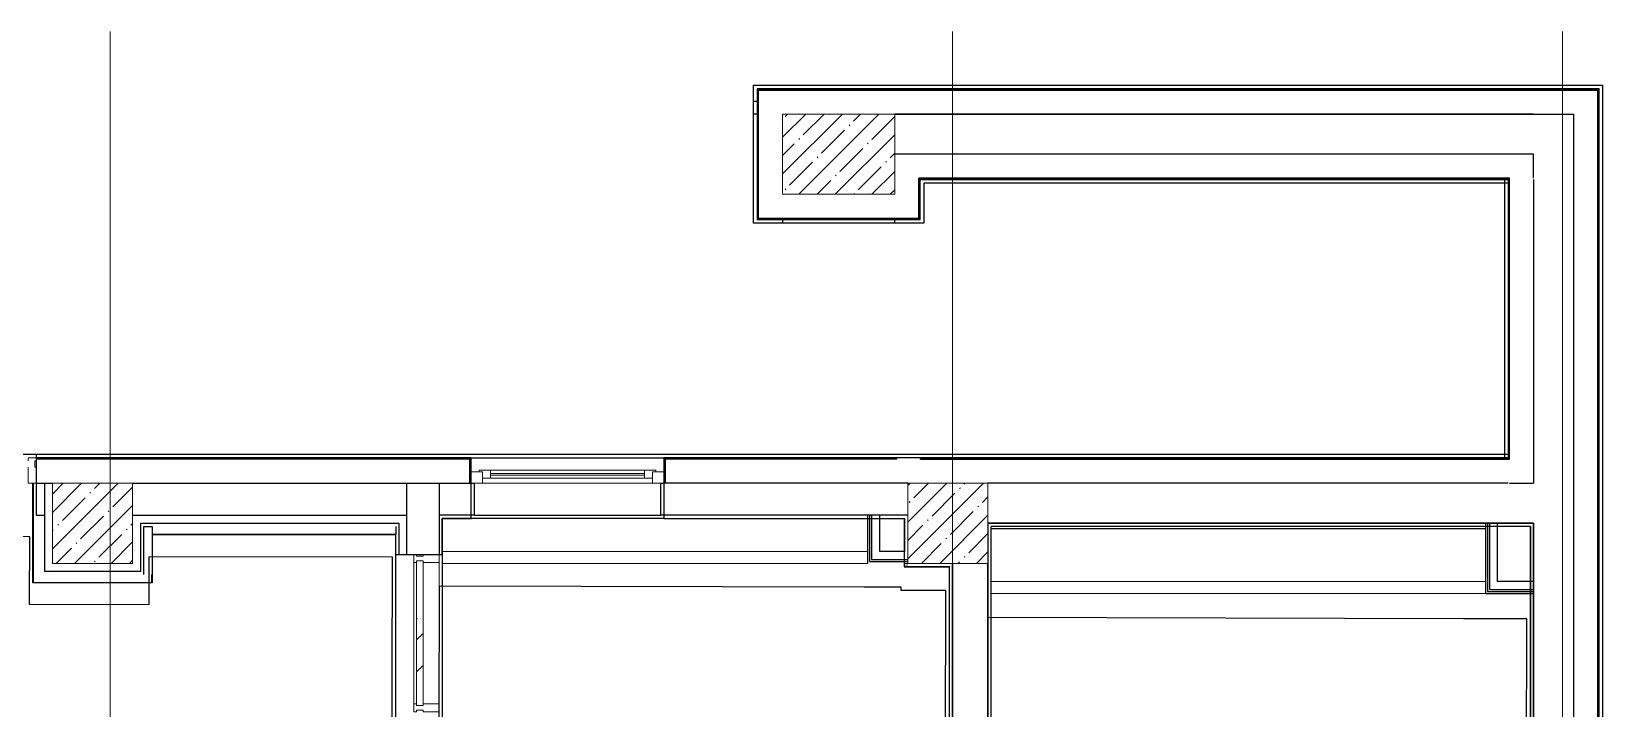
# Model space of a CAD drawing. Header units: millimetres. Extents: x -625 to 415037, y -3642 to 102118.
# Drawn here: x 115535 to 125325, y 17559 to 21779 of the extents above; entities that cross this region are included whole.
import ezdxf

# ---------------------------------------------------------------- set-up
doc = ezdxf.new("R2010")
doc.units = ezdxf.units.MM
for name, color, linetype, lineweight in [('A-GLAZ', 7, 'Continuous', 9), ('A-GLAZ-1', 7, 'Continuous', 5), ('A-GLAZ-CURT-1', 7, 'Continuous', 5), ('A-GLAZ-CURT-2', 7, 'Continuous', 20), ('A-GLAZ-CWMG', 7, 'Continuous', 9), ('A-GLAZ-CWMG-1', 7, 'Continuous', 20), ('A-WALL', 7, 'Continuous', 5), ('S-COLS-1', 7, 'Continuous', 5), ('Оси', 7, 'Continuous', 9)]:
    doc.layers.add(name, color=color, linetype=linetype, lineweight=lineweight)

# ---------------------------------------------------------------- blocks, each defined once
blk = doc.blocks.new('Прямоугольный импост - Импост структурный с накладкой - 160мм-22852563-Объем проектирования 1 этажа')
at = {"layer": 'A-GLAZ-CWMG-1'}
for p, q in [((-50, 40), (-50, 140)), ((-50, 140), (0, 140)), ((0, 140), (0, 40)), ((-50, -17), (-50, 0)), ((-10, 40), (-10, 0)), ((0, 40), (-10, 40)), ((-10, 0), (0, 0)), ((0, 0), (0, -17)), ((0, -17), (-50, -17))]:
    blk.add_line(p, q, dxfattribs=at)
blk = doc.blocks.new('Системная панель - Стекло - 40мм-24262626-Объем проектирования 1 этажа')
at = {"layer": 'A-GLAZ-CURT-1'}
h = blk.add_hatch(dxfattribs=at)
h.set_pattern_fill('FP_95', color=256, style=0, pattern_type=2)
h.set_pattern_definition([(135, (17965, -118070), (-565.6854, -565.6854), [400, -1200]), (135, (18165, -118470), (-565.6854, -565.6854), [1200, -400]), (135, (18365, -117670), (-565.6854, -565.6854), [400, -1200])])
h.paths.add_polyline_path([(450, 40), (-450, 40), (-450, 0), (450, 0)])
at = {"layer": 'A-GLAZ-CURT-2'}
for p, q in [((450, 40), (-450, 40)), ((-450, 40), (-450, 0)), ((-450, 0), (450, 0)), ((450, 0), (450, 40))]:
    blk.add_line(p, q, dxfattribs=at)
blk = doc.blocks.new('Прямоугольный импост - Импост структурный с накладкой - 160мм-20958586-Объем проектирования 1 этажа')
at = {"layer": 'A-GLAZ-CWMG'}
for p, q in [((117853, 17725), (117853, 18605)), ((118010, 17725), (118010, 18605))]:
    blk.add_line(p, q, dxfattribs=at)
blk = doc.blocks.new('Прямоугольный импост - Импост структурный с накладкой - 160мм-24262627-Объем проектирования 1 этажа')
at = {"layer": 'A-GLAZ-CWMG-1'}
for p, q in [((-50, 0), (-50, 17)), ((-50, 17), (0, 17)), ((-40, 0), (-50, 0)), ((-40, -40), (-40, 0)), ((0, 0), (-10, 0)), ((-10, 0), (-10, -40)), ((0, 17), (0, 0)), ((-50, -140), (-50, -40)), ((-50, -40), (-40, -40)), ((-10, -40), (0, -40)), ((0, -40), (0, -140)), ((0, -140), (-50, -140))]:
    blk.add_line(p, q, dxfattribs=at)
blk = doc.blocks.new('Прямоугольный импост - Импост структурный с накладкой - 160мм-24262628-Объем проектирования 1 этажа')
at = {"layer": 'A-GLAZ-CWMG-1'}
for p, q in [((0, 17), (-50, 17)), ((-50, 17), (-50, 0)), ((-50, 0), (-40, 0)), ((-40, 0), (-40, -40)), ((-10, -40), (-10, 0)), ((-10, 0), (0, 0)), ((0, 0), (0, 17)), ((-40, -40), (-50, -40)), ((-50, -40), (-50, -140)), ((0, -40), (-10, -40)), ((0, -140), (0, -40)), ((-50, -140), (0, -140))]:
    blk.add_line(p, q, dxfattribs=at)
blk = doc.blocks.new('120_Окно_СКБ_1Ст - 120_Окно_СКБ_1Ст_1200х2500_h_ с форточкой-22889524-Объем проектирования 1 этажа')
at = {"layer": 'A-GLAZ'}
for p, q in [((-600, 5), (-600, 75)), ((-600, 75), (-530, 75)), ((-530, 5), (-600, 5)), ((-530, 5), (-550, 5)), ((-550, 5), (-550, -5)), ((-530, 75), (-530, 5)), ((530, 45), (-530, 45)), ((-530, 45), (-530, 5)), ((-480, -5), (-480, 45)), ((480, -5), (480, 45)), ((530, 5), (530, 75)), ((530, 75), (600, 75)), ((530, 5), (530, 45)), ((600, 5), (530, 5)), ((550, 5), (530, 5)), ((550, -5), (550, 5)), ((600, 75), (600, 5)), ((-550, -5), (550, -5)), ((550, -5), (-550, -5))]:
    blk.add_line(p, q, dxfattribs=at)
at = {"layer": 'A-GLAZ-1'}
for p, q in [((600, 75), (-600, 75)), ((-600, 5), (-550, 5)), ((-480, 25), (480, 25)), ((480, 15), (-480, 15)), ((550, 5), (600, 5))]:
    blk.add_line(p, q, dxfattribs=at)
blk = doc.blocks.new('BSC_Колонна _Прямоугольная - 500х500-V132-Объем проектирования 1 этажа')
at = {"layer": 'S-COLS-1'}
h = blk.add_hatch(dxfattribs=at)
h.set_pattern_fill('FP_133', color=256, style=0, pattern_type=2)
h.set_pattern_definition([(45, (-115850.45, -18850), (-114.04925, 114.04925), []), (45, (-115736.4, -18850), (-114.04925, 114.04925), [201.613, -40.323, 6.706, -33.617])])
h.paths.add_polyline_path([(-125.9, -250), (250, -250), (249.6, 250), (-250, 250), (-250, -250), (-202, -250)])
for p, q in [((250, 250), (-250, 250)), ((-250, 250), (-250, -250)), ((250, -250), (250, 250)), ((-250, -250), (250, -250))]:
    blk.add_line(p, q, dxfattribs=at)
blk = doc.blocks.new('BSC_Колонна _Прямоугольная - 700х500-23282984-Объем проектирования 1 этажа')
at = {"layer": 'S-COLS-1'}
h = blk.add_hatch(dxfattribs=at)
h.set_pattern_fill('FP_134', color=256, style=0, pattern_type=2)
h.set_pattern_definition([(45, (-120500, -21150), (-114.04925, 114.04925), []), (45, (-120385.95, -21150), (-114.04925, 114.04925), [201.613, -40.323, 6.706, -33.617])])
h.paths.add_polyline_path([(-133.6, -250), (350, -250), (350, 250), (-350, 250), (-350, -250)])
for p, q in [((350, 250), (-350, 250)), ((-350, 250), (-350, -250)), ((350, -250), (350, 250)), ((-350, -250), (350, -250))]:
    blk.add_line(p, q, dxfattribs=at)
blk = doc.blocks.new('BSC_Колонна _Прямоугольная - 500х500-V182-Объем проектирования 1 этажа')
at = {"layer": 'S-COLS-1'}
h = blk.add_hatch(dxfattribs=at)
h.set_pattern_fill('FP_170', color=256, style=0, pattern_type=2)
h.set_pattern_definition([(45, (-121180, -18850), (-114.04925, 114.04925), []), (45, (-121065.95, -18850), (-114.04925, 114.04925), [201.613, -40.323, 6.706, -33.617])])
h.paths.add_polyline_path([(230, -250), (250, -250), (250, 250), (-250, 250), (-250, -250), (217.9, -250)])
for p, q in [((250, 250), (-250, 250)), ((-250, 250), (-250, -250)), ((250, -250), (250, 250)), ((-250, -250), (250, -250))]:
    blk.add_line(p, q, dxfattribs=at)
blk = doc.blocks.new('BSC_Колонна _Прямоугольная - 500х500-V193-Объем проектирования 1 этажа')
at = {"layer": 'S-COLS-1'}
for p, q in [((250, 250), (-250, 250)), ((-250, 250), (-250, -250)), ((250, -250), (250, 250)), ((-250, -250), (250, -250))]:
    blk.add_line(p, q, dxfattribs=at)
blk = doc.blocks.new('Зашивка приборов отопления2 - Зашивка приборов отопления-33269377-Объем проектирования 1 этажа')
at = {"layer": 'A-WALL'}
for p, q in [((119390, 18900), (118230, 18900)), ((120680.1, 18675), (120680.1, 18880)), ((118030, 18675), (120680.1, 18675)), ((120680.1, 18675), (118030, 18675)), ((120680.1, 18600), (120680.1, 18675)), ((118030, 18600), (120680.1, 18600))]:
    blk.add_line(p, q, dxfattribs=at)
blk = doc.blocks.new('Зашивка приборов отопления3 - Зашивка приборов отопления-33270266-Объем проектирования 1 этажа')
at = {"layer": 'A-WALL'}
for p, q in [((121450, 18487.5), (124530, 18487.5)), ((124530, 18487.5), (121450, 18487.5)), ((121450, 18412.5), (124530, 18412.5))]:
    blk.add_line(p, q, dxfattribs=at)

msp = doc.modelspace()

# ---------------------------------------------------------------- linework, layer by layer
for p, q in [((120034.7, 21443.9), (125324.7, 21443.9)), ((120034.7, 20583.9), (120034.7, 21443.9)), ((125324.7, 21443.9), (125324.7, 14968.9)), ((120056.7, 21342.9), (120034.7, 21342.9)), ((125302.7, 21421.9), (120056.7, 21421.9)), ((120056.7, 21421.9), (120056.7, 20605.9)), ((120061.7, 21416.9), (125297.7, 21416.9)), ((120061.7, 20610.9), (120061.7, 21416.9)), ((120064.7, 21413.9), (125294.7, 21413.9)), ((120064.7, 20613.9), (120064.7, 21413.9)), ((125294.7, 15083.9), (125294.7, 21413.9)), ((125297.7, 15083.9), (125297.7, 21416.9)), ((125302.7, 15083.9), (125302.7, 21421.9)), ((120056.7, 21263.9), (120034.7, 21263.9)), ((124894.7, 21263.9), (120914.7, 21263.9)), ((120914.7, 21263.9), (125144.7, 21263.9)), ((125144.7, 8764), (125144.7, 21263.9)), ((124894.7, 21013.9), (120914.7, 21013.9)), ((124894.7, 20863.9), (124894.7, 21013.9)), ((124744.7, 20863.9), (121064.7, 20863.9)), ((121064.7, 20613.9), (121064.7, 20863.9)), ((124741.7, 20860.9), (121067.7, 20860.9)), ((121067.7, 20610.9), (121067.7, 20860.9)), ((121072.7, 20860.9), (121072.7, 20855.9)), ((121072.7, 20855.9), (124736.7, 20855.9)), ((121072.7, 20605.9), (121072.7, 20855.9)), ((124714.7, 19121.9), (124714.7, 20856)), ((124736.7, 20855.9), (124736.7, 19121.9)), ((124741.7, 19116.9), (124741.7, 20860.9)), ((124744.7, 19113.9), (124744.7, 20863.9)), ((124894.7, 20855.9), (124894.7, 18963.9)), ((124736.7, 20833.9), (121094.7, 20833.9)), ((121094.7, 20833.9), (121094.7, 20583.9)), ((121094.7, 20583.9), (120034.7, 20583.9)), ((120056.7, 20605.9), (121072.7, 20605.9)), ((121067.7, 20610.9), (120061.7, 20610.9)), ((121064.7, 20613.9), (120064.7, 20613.9)), ((120214.7, 20605.9), (120214.7, 20583.9)), ((120914.7, 20583.9), (120914.7, 20605.9)), ((115417.2, 19143.9), (124736.8, 19143.9)), ((115565.2, 19143.9), (115565.2, 19121.9)), ((118274.7, 19121.9), (115565.2, 19121.9)), ((115565.2, 19121.9), (115565.2, 19113.9)), ((118269.7, 19116.9), (115565.2, 19116.9)), ((115565.2, 19113.9), (115565.2, 18763.9)), ((118266.7, 19113.9), (115565.2, 19113.9)), ((118266.7, 18963.9), (118266.7, 19113.9)), ((118269.7, 18963.9), (118269.7, 19116.9)), ((118274.7, 18963.9), (118274.7, 19121.9)), ((118274.7, 19121.9), (119474.7, 19121.9)), ((120924.7, 19121.9), (119474.7, 19121.9)), ((119474.7, 19121.9), (119474.7, 18963.9)), ((119479.7, 19116.9), (119479.7, 18963.9)), ((120921.7, 19116.9), (119479.7, 19116.9)), ((120924.7, 19113.9), (119482.7, 19113.9)), ((119482.7, 19113.9), (119482.7, 18963.9)), ((120916.7, 19116.9), (120916.7, 19121.9)), ((120921.7, 19121.9), (120921.7, 19116.9)), ((121074.7, 19121.9), (120924.7, 19121.9)), ((120924.7, 19121.9), (120924.7, 19113.9)), ((121074.7, 19113.9), (121074.7, 19121.9)), ((124736.7, 19121.9), (121074.7, 19121.9)), ((121074.7, 19116.9), (124741.7, 19116.9)), ((121074.7, 19113.9), (124744.7, 19113.9)), ((115544.2, 18342.9), (115544.2, 18963.9)), ((115545.2, 18963.9), (115545.2, 18343.9)), ((115565.2, 18963.9), (115665.2, 18963.9)), ((115615.2, 18963.9), (115615.2, 18413.9)), ((116165.2, 18963.9), (118274.7, 18963.9)), ((117874.7, 18518.9), (117874.7, 18963.9)), ((118074.7, 18963.9), (118074.7, 18518.9)), ((118274.7, 18743.9), (118274.7, 18963.9)), ((118294.7, 18961.9), (118274.7, 18961.9)), ((118294.7, 18763.9), (118294.7, 18961.9)), ((118295.7, 18961.9), (118294.7, 18961.9)), ((118295.7, 18763.9), (118295.7, 18961.9)), ((119453.7, 18961.9), (119453.7, 18763.9)), ((119454.7, 18961.9), (119453.7, 18961.9)), ((119454.7, 18961.9), (119454.7, 18763.9)), ((119474.7, 18961.9), (119454.7, 18961.9)), ((119474.7, 18963.9), (119474.7, 18743.9)), ((120994.7, 18963.9), (119474.7, 18963.9)), ((124736.7, 18963.9), (121494.7, 18963.9)), ((124744.7, 18963.9), (124894.7, 18963.9)), ((115565.2, 18763.9), (115595.2, 18763.9)), ((115595.2, 18763.9), (115615.2, 18763.9)), ((116165.2, 18763.9), (117874.7, 18763.9)), ((116215.2, 18713.9), (117824.7, 18713.9)), ((116215.2, 18713.9), (116215.2, 18413.9)), ((117824.7, 18713.9), (117824.7, 18518.9)), ((118294.7, 18763.9), (118074.7, 18763.9)), ((118094.7, 18518.9), (118094.7, 18743.9)), ((118274.7, 18743.9), (118094.7, 18743.9)), ((118095.7, 15213.9), (118095.7, 18742.9)), ((118095.7, 18742.9), (118274.7, 18742.9)), ((119474.7, 18743.9), (118274.7, 18743.9)), ((118274.7, 18742.9), (118274.7, 18743.9)), ((118294.7, 18763.9), (118295.7, 18763.9)), ((118295.7, 18763.9), (119453.7, 18763.9)), ((119453.7, 18763.9), (119454.7, 18763.9)), ((120994.7, 18763.9), (119454.7, 18763.9)), ((119474.7, 18743.9), (120974.7, 18743.9)), ((119474.7, 18743.9), (119474.7, 18742.9)), ((119474.7, 18742.9), (120973.7, 18742.9)), ((120745.3, 18763.9), (120745.3, 18463.9)), ((120757.8, 18763.9), (120757.8, 18476.4)), ((120770.3, 18763.9), (120770.3, 18488.9)), ((120820.3, 18538.9), (120820.3, 18763.9)), ((120973.7, 18742.9), (120973.7, 18442.9)), ((120974.7, 18743.9), (120974.7, 18538.9)), ((121494.7, 18713.9), (124894.7, 18713.9)), ((121494.7, 18713.9), (121494.7, 17213.9)), ((124894.7, 18713.9), (121494.7, 18713.9)), ((124594.7, 18713.9), (124594.7, 18276.4)), ((124607.2, 18713.9), (124607.2, 18288.9)), ((124619.7, 18713.9), (124619.7, 18301.4)), ((124669.7, 18351.4), (124669.7, 18713.9)), ((124894.7, 18713.9), (124894.7, 15083.9)), ((124894.7, 17213.9), (124894.7, 18713.9)), ((116235.2, 18693.9), (116285.2, 18693.9)), ((116235.2, 18393.9), (116235.2, 18693.9)), ((116286.2, 18693.9), (116286.2, 18342.9)), ((117804.7, 18643.9), (116286.2, 18643.9)), ((116286.2, 18642.9), (117803.7, 18642.9)), ((117803.7, 18642.9), (117803.7, 16385.9)), ((117804.7, 18693.9), (117804.7, 18643.9)), ((117804.7, 18518.9), (117804.7, 18643.9)), ((121514.7, 16094.3), (121514.7, 18693.9)), ((124874.7, 18693.9), (121514.7, 18693.9)), ((124873.7, 18692.9), (121514.7, 18692.9)), ((121514.7, 18681.9), (124594.7, 18681.9)), ((121515.7, 16094.3), (121515.7, 18692.9)), ((124873.7, 18692.9), (124873.7, 18693.9)), ((124873.7, 18692.9), (124873.7, 15083.9)), ((124874.7, 18693.9), (124874.7, 15413.9)), ((117804.7, 18518.9), (117824.7, 18518.9)), ((117824.7, 18518.9), (118094.7, 18518.9)), ((118094.7, 18518.9), (118094.7, 18463.9)), ((120974.7, 18538.9), (120820.3, 18538.9)), ((120974.7, 18443.9), (120974.7, 18538.9)), ((116215.2, 18413.9), (115615.2, 18413.9)), ((120757.8, 18476.4), (120994.7, 18476.4)), ((120770.3, 18488.9), (120994.7, 18488.9)), ((120973.7, 18442.9), (121253.7, 18442.9)), ((120974.7, 18463.9), (120994.7, 18463.9)), ((120994.7, 18443.9), (120974.7, 18443.9)), ((120994.7, 18443.9), (121254.7, 18443.9)), ((121253.7, 18442.9), (121253.7, 13784.9)), ((121254.7, 18443.9), (121254.7, 18442.9)), ((121274.7, 18463.9), (121274.7, 13763.9)), ((121274.7, 13763.9), (121274.7, 18463.9)), ((121494.7, 13763.9), (121494.7, 18463.9)), ((116286.2, 18342.9), (115544.2, 18342.9)), ((115545.2, 18343.9), (116285.2, 18343.9)), ((115665.1, 18393.9), (115665.2, 18393.9)), ((116285.2, 18343.9), (116285.2, 18393.9)), ((124894.7, 18351.4), (124669.7, 18351.4)), ((124594.7, 18276.4), (124894.7, 18276.4)), ((124607.2, 18288.9), (124894.7, 18288.9)), ((124619.7, 18301.4), (124894.7, 18301.4))]:
    msp.add_line(p, q)
at = {"flags": 128}
for points in [[(115524.5, 18628.3), (112916.5, 18634.5), (112916.2, 18513.5), (111215.8, 18517.5), (111215.3, 18338), (111091.3, 18338.2), (111086.2, 16171.8), (115629.7, 16161.1), (115639.7, 16161.1), (115639.9, 16250.1), (117778.4, 16245), (117783.7, 18502), (116266.2, 18505.6), (116265.5, 18205.6), (115523.5, 18207.3)], [(118075.3, 18322.4), (118063.6, 13343.4), (120941.6, 13336.6), (120942.3, 13636.6), (121222.3, 13636), (121233.3, 18293.9), (120953.8, 18294.6), (120953.8, 18315.6), (120724.4, 18316.1)], [(124835, 10527.5), (124856, 10527.4), (124861.4, 12826.4), (124841.4, 12826.5), (124842.2, 13135.5), (123016.2, 13139.7), (123025.3, 17031.7), (123317.3, 17031), (123308.5, 13301.1), (124862.5, 13297.4), (124866.4, 14926.4), (124846.4, 14926.4), (124849.7, 16356.6), (124848.7, 16356.6), (124852.9, 18117.9), (124458.3, 18118.9), (121494.9, 18125.8), (121485, 13944.7), (121484, 13944.7), (121484, 13942.5), (121485, 13942.5), (121476.6, 10335.3), (124834.6, 10327.5)]]:
    msp.add_lwpolyline(points, close=True, dxfattribs=at)
at = {"layer": 'Оси'}
for p, q in [((116024.7, 16779), (116024.7, 21779)), ((121274.7, 16779), (121274.7, 21779)), ((125074.7, 16779), (125074.7, 21779))]:
    msp.add_line(p, q, dxfattribs=at)

# ---------------------------------------------------------------- block references
for name, p in [('BSC_Колонна _Прямоугольная - 700х500-23282984-Объем проектирования 1 этажа', (120564.7, 21013.9)), ('BSC_Колонна _Прямоугольная - 500х500-V132-Объем проектирования 1 этажа', (115915.2, 18713.9)), ('BSC_Колонна _Прямоугольная - 500х500-V182-Объем проектирования 1 этажа', (121244.7, 18713.9)), ('BSC_Колонна _Прямоугольная - 500х500-V193-Объем проектирования 1 этажа', (121244.7, 18713.9)), ('Зашивка приборов отопления2 - Зашивка приборов отопления-33269377-Объем проектирования 1 этажа', (64.7, -136.1)), ('Прямоугольный импост - Импост структурный с накладкой - 160мм-20958586-Объем проектирования 1 этажа', (64.7, -136.1)), ('Зашивка приборов отопления3 - Зашивка приборов отопления-33270266-Объем проектирования 1 этажа', (64.7, -136.1))]:
    msp.add_blockref(name, p)
at = {"extrusion": (0, 0, -1)}
for name, p, rotation in [('Прямоугольный импост - Импост структурный с накладкой - 160мм-22852563-Объем проектирования 1 этажа', (-115565.2, 19103.9), 180), ('Прямоугольный импост - Импост структурный с накладкой - 160мм-24262627-Объем проектирования 1 этажа', (-117934.7, 17538.9), 270.0000000000005)]:
    msp.add_blockref(name, p, dxfattribs=dict(at, rotation=rotation))
at = {"color": 3, "rotation": 180}
msp.add_blockref('120_Окно_СКБ_1Ст - 120_Окно_СКБ_1Ст_1200х2500_h_ с форточкой-22889524-Объем проектирования 1 этажа', (118874.7, 19038.9), dxfattribs=at)
for name, p, rotation in [('Прямоугольный импост - Импост структурный с накладкой - 160мм-24262628-Объем проектирования 1 этажа', (117934.7, 18518.9), 89.99999999999955), ('Системная панель - Стекло - 40мм-24262626-Объем проектирования 1 этажа', (117934.7, 18028.9), 269.9999999999995)]:
    msp.add_blockref(name, p, dxfattribs=dict(rotation=rotation))

doc.saveas('drawing.dxf')
